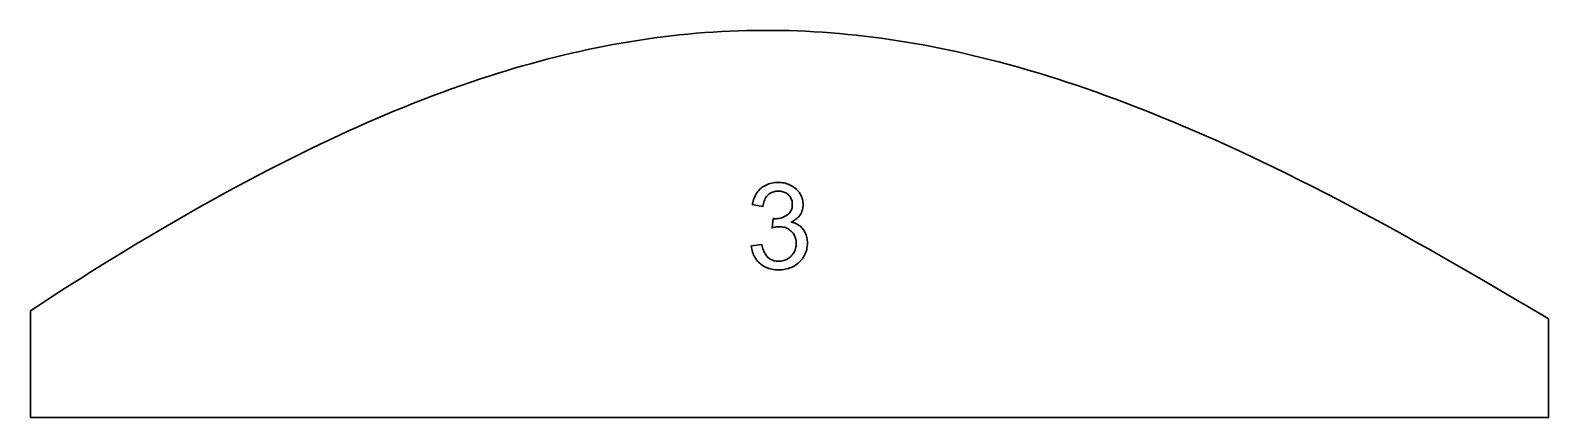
# Model space of a CAD drawing. Header units: millimetres. Extents: x -625 to 625, y -159 to 159.
import ezdxf

# ---------------------------------------------------------------- set-up
doc = ezdxf.new("R2010")
doc.units = ezdxf.units.MM
doc.layers.add('Default Layer', color=7, linetype='Continuous', lineweight=30)

msp = doc.modelspace()

# ---------------------------------------------------------------- linework, layer by layer
at = {"layer": 'Default Layer', "color": 18, "lineweight": 30, "true_color": 0x000000}
msp.add_lwpolyline([(-625, -159.4), (625, -159.4), (625, -159.4), (625, -78.2), (625, -78.2), (619.9, -75.2), (619.9, -75.2), (607.8, -67.9), (595.6, -60.8), (583.5, -53.6), (583.5, -53.6), (571.3, -46.5), (559.1, -39.4), (546.9, -32.4), (546.9, -32.4), (536.4, -26.4), (526, -20.5), (515.4, -14.6), (504.9, -8.7), (494.4, -2.9), (483.8, 2.8), (473.3, 8.5), (473.3, 8.5), (462.6, 14.2), (452, 19.8), (441.4, 25.3), (430.7, 30.8), (420, 36.2), (409.3, 41.5), (398.5, 46.8), (398.5, 46.8), (389.1, 51.3), (379.6, 55.8), (370.1, 60.2), (360.6, 64.6), (351.1, 68.9), (341.5, 73.1), (331.9, 77.3), (322.3, 81.4), (322.3, 81.4), (314.6, 84.6), (306.9, 87.8), (299.1, 91), (291.4, 94.1), (283.6, 97.1), (283.6, 97.1), (275.7, 100.1), (267.9, 103), (260, 105.9), (252.2, 108.7), (244.3, 111.5), (244.3, 111.5), (236.3, 114.2), (228.4, 116.8), (220.4, 119.4), (212.4, 121.9), (204.4, 124.4), (204.4, 124.4), (196.4, 126.7), (188.4, 129), (180.4, 131.3), (172.3, 133.4), (164.2, 135.5), (164.2, 135.5), (157.5, 137.2), (150.7, 138.8), (144, 140.4), (137.2, 141.9), (130.4, 143.4), (123.6, 144.8), (123.6, 144.8), (116.8, 146.1), (110, 147.4), (103.1, 148.6), (96.3, 149.8), (89.4, 150.9), (82.5, 151.9), (82.5, 151.9), (75.6, 152.9), (68.7, 153.8), (61.8, 154.6), (61.8, 154.6), (54.9, 155.4), (48, 156.1), (41.1, 156.8), (41.1, 156.8), (34.2, 157.3), (27.3, 157.9), (20.4, 158.3), (13.4, 158.7), (6.5, 159), (-0.4, 159.2), (-0.4, 159.2), (-7.3, 159.3), (-14.3, 159.4), (-21.2, 159.4), (-21.2, 159.4), (-28.2, 159.4), (-35.1, 159.3), (-42.1, 159.1), (-42.1, 159.1), (-49, 158.8), (-56, 158.4), (-62.9, 158), (-69.8, 157.6), (-76.7, 157), (-83.6, 156.4), (-83.6, 156.4), (-90.5, 155.7), (-97.4, 154.9), (-104.3, 154.1), (-111.2, 153.2), (-118.1, 152.2), (-124.9, 151.2), (-124.9, 151.2), (-131.8, 150.1), (-138.6, 148.9), (-145.5, 147.7), (-152.3, 146.4), (-159.1, 145), (-166, 143.6), (-166, 143.6), (-172.7, 142.1), (-179.5, 140.6), (-186.3, 139), (-193, 137.3), (-199.8, 135.6), (-206.5, 133.8), (-206.5, 133.8), (-213.2, 132), (-219.9, 130.1), (-226.6, 128.2), (-233.2, 126.2), (-239.9, 124.1), (-246.5, 122), (-246.5, 122), (-254.5, 119.4), (-262.4, 116.8), (-270.3, 114), (-278.2, 111.2), (-286.1, 108.3), (-286.1, 108.3), (-293.9, 105.4), (-301.7, 102.4), (-309.5, 99.4), (-317.3, 96.2), (-325.1, 93.1), (-325.1, 93.1), (-332.8, 89.8), (-340.5, 86.6), (-348.2, 83.2), (-355.9, 79.8), (-363.5, 76.4), (-363.5, 76.4), (-371.1, 72.9), (-378.8, 69.3), (-386.3, 65.7), (-393.9, 62.1), (-401.5, 58.4), (-401.5, 58.4), (-410.9, 53.7), (-420.2, 49), (-429.6, 44.2), (-438.9, 39.4), (-438.9, 39.4), (-448.2, 34.5), (-457.4, 29.5), (-466.6, 24.5), (-475.8, 19.4), (-475.8, 19.4), (-486.3, 13.5), (-496.7, 7.6), (-507.1, 1.6), (-517.5, -4.4), (-527.8, -10.5), (-538.1, -16.7), (-548.4, -22.9), (-548.4, -22.9), (-557.3, -28.4), (-566.3, -33.9), (-575.2, -39.5), (-584.1, -45.1), (-584.1, -45.1), (-596, -52.6), (-607.8, -60.2), (-619.5, -67.8), (-619.5, -67.8), (-625, -71.4), (-625, -71.4), (-625, -159.4)], dxfattribs=at)
at = {"layer": 'Default Layer', "color": 18, "lineweight": 30, "true_color": 0x000000, "extrusion": (0, 0, -1)}
msp.add_lwpolyline([(31.5, -18), (22.8, -16.8), (22.8, -16.8), (22.5, -18.1), (22.2, -19.4), (21.9, -20.5), (21.5, -21.6), (21, -22.7), (20.6, -23.6), (20.1, -24.5), (19.6, -25.4), (19, -26.1), (18.4, -26.8), (17.8, -27.5), (17.8, -27.5), (17, -28.1), (16.3, -28.6), (15.5, -29.1), (14.6, -29.5), (13.8, -29.9), (12.9, -30.2), (12, -30.4), (11, -30.5), (10, -30.6), (9, -30.7), (9, -30.7), (7.9, -30.6), (6.9, -30.5), (5.8, -30.4), (4.8, -30.1), (3.9, -29.8), (2.9, -29.4), (2, -29), (1.1, -28.4), (0.3, -27.8), (-0.5, -27.2), (-1.3, -26.4), (-1.3, -26.4), (-2, -25.7), (-2.7, -24.8), (-3.3, -24), (-3.8, -23.1), (-4.3, -22.2), (-4.6, -21.2), (-5, -20.2), (-5.2, -19.2), (-5.4, -18.2), (-5.5, -17.1), (-5.5, -15.9), (-5.5, -15.9), (-5.5, -14.9), (-5.4, -13.8), (-5.2, -12.9), (-5, -11.9), (-4.7, -11), (-4.4, -10.1), (-3.9, -9.2), (-3.5, -8.4), (-2.9, -7.6), (-2.3, -6.8), (-1.6, -6.1), (-1.6, -6.1), (-0.9, -5.5), (-0.1, -4.8), (0.7, -4.3), (1.5, -3.8), (2.4, -3.4), (3.3, -3), (4.2, -2.7), (5.2, -2.5), (6.2, -2.4), (7.2, -2.3), (8.3, -2.2), (8.3, -2.2), (9, -2.3), (9.8, -2.3), (10.6, -2.4), (11.5, -2.5), (12.4, -2.7), (13.4, -2.9), (14.4, -3.2), (14.4, -3.2), (13.4, 4.4), (13.4, 4.4), (12.9, 4.4), (12.4, 4.3), (12, 4.3), (12, 4.3), (10.8, 4.3), (9.6, 4.5), (8.5, 4.6), (7.3, 4.9), (6.2, 5.2), (5.2, 5.6), (4.1, 6.1), (3.1, 6.6), (2.1, 7.2), (2.1, 7.2), (1.4, 7.7), (0.7, 8.3), (0.1, 8.8), (-0.4, 9.5), (-0.8, 10.2), (-1.2, 10.9), (-1.6, 11.6), (-1.9, 12.4), (-2.1, 13.3), (-2.2, 14.2), (-2.3, 15.1), (-2.3, 16.1), (-2.3, 16.1), (-2.3, 17), (-2.2, 17.9), (-2.1, 18.8), (-1.8, 19.7), (-1.5, 20.5), (-1.2, 21.2), (-0.8, 22), (-0.3, 22.7), (0.3, 23.4), (0.9, 24), (0.9, 24), (1.5, 24.6), (2.2, 25.1), (3, 25.6), (3.8, 26), (4.6, 26.3), (5.4, 26.6), (6.3, 26.8), (7.2, 27), (8.2, 27.1), (9.2, 27.1), (9.2, 27.1), (10.2, 27.1), (11.2, 27), (12.1, 26.8), (13, 26.6), (13.8, 26.3), (14.7, 26), (15.5, 25.6), (16.2, 25.1), (16.9, 24.6), (17.6, 24), (17.6, 24), (18.3, 23.3), (18.9, 22.6), (19.4, 21.8), (19.9, 20.9), (20.4, 20), (20.8, 19), (21.2, 17.9), (21.5, 16.8), (21.7, 15.7), (22, 14.4), (22, 14.4), (30.6, 16), (30.6, 16), (30.3, 17.4), (30, 18.8), (29.6, 20.1), (29.1, 21.3), (28.6, 22.5), (28, 23.7), (27.4, 24.8), (26.7, 25.8), (26, 26.8), (25.2, 27.7), (24.3, 28.6), (23.4, 29.4), (23.4, 29.4), (22.4, 30.2), (21.5, 30.9), (20.4, 31.5), (19.3, 32.1), (18.2, 32.6), (17.1, 33), (15.9, 33.4), (14.7, 33.7), (13.4, 33.9), (12.1, 34.1), (10.8, 34.2), (9.4, 34.2), (9.4, 34.2), (8.1, 34.2), (6.9, 34.1), (5.7, 34), (4.4, 33.8), (3.3, 33.5), (2.1, 33.1), (1, 32.7), (-0.1, 32.3), (-1.2, 31.7), (-1.2, 31.7), (-2.3, 31.2), (-3.3, 30.6), (-4.2, 29.9), (-5.1, 29.2), (-5.9, 28.5), (-6.7, 27.7), (-7.4, 26.8), (-8.1, 25.9), (-8.6, 25), (-8.6, 25), (-9.2, 24.1), (-9.7, 23.1), (-10.1, 22.1), (-10.4, 21.1), (-10.7, 20.1), (-11, 19.1), (-11.1, 18), (-11.2, 17), (-11.2, 15.9), (-11.2, 15.9), (-11.2, 14.9), (-11.1, 13.9), (-11, 13), (-10.8, 12), (-10.5, 11.1), (-10.2, 10.2), (-9.8, 9.3), (-9.3, 8.4), (-8.8, 7.6), (-8.8, 7.6), (-8.2, 6.8), (-7.6, 6), (-6.9, 5.3), (-6.1, 4.6), (-5.3, 3.9), (-4.5, 3.3), (-3.5, 2.7), (-2.6, 2.1), (-1.5, 1.6), (-1.5, 1.6), (-2.6, 1.3), (-3.7, 1), (-4.7, 0.6), (-5.7, 0.2), (-6.6, -0.3), (-7.5, -0.9), (-8.4, -1.5), (-9.2, -2.1), (-9.9, -2.8), (-10.6, -3.6), (-11.2, -4.4), (-11.2, -4.4), (-11.8, -5.2), (-12.4, -6.1), (-12.9, -7), (-13.3, -8), (-13.7, -9), (-14, -10), (-14.3, -11.1), (-14.5, -12.2), (-14.6, -13.3), (-14.7, -14.5), (-14.7, -15.8), (-14.7, -15.8), (-14.7, -17.1), (-14.6, -18.3), (-14.4, -19.6), (-14.2, -20.8), (-13.9, -22), (-13.5, -23.2), (-13, -24.3), (-12.5, -25.4), (-11.9, -26.5), (-11.3, -27.5), (-10.6, -28.6), (-9.8, -29.5), (-8.9, -30.5), (-8, -31.4), (-8, -31.4), (-7, -32.3), (-6, -33.1), (-4.9, -33.9), (-3.8, -34.6), (-2.7, -35.2), (-1.5, -35.8), (-0.3, -36.2), (0.9, -36.7), (2.2, -37), (3.5, -37.3), (4.8, -37.6), (6.2, -37.7), (7.6, -37.8), (9.1, -37.8), (9.1, -37.8), (10.5, -37.8), (11.8, -37.7), (13.2, -37.6), (14.5, -37.3), (15.7, -37), (17, -36.7), (18.2, -36.2), (19.3, -35.8), (20.4, -35.2), (21.5, -34.6), (22.5, -33.9), (23.5, -33.1), (24.5, -32.3), (24.5, -32.3), (25.4, -31.4), (26.3, -30.5), (27.1, -29.6), (27.8, -28.6), (28.4, -27.6), (29, -26.5), (29.6, -25.4), (30, -24.3), (30.5, -23.1), (30.8, -21.9), (31.1, -20.6), (31.3, -19.3), (31.5, -18)], dxfattribs=at)

doc.saveas('drawing.dxf')
